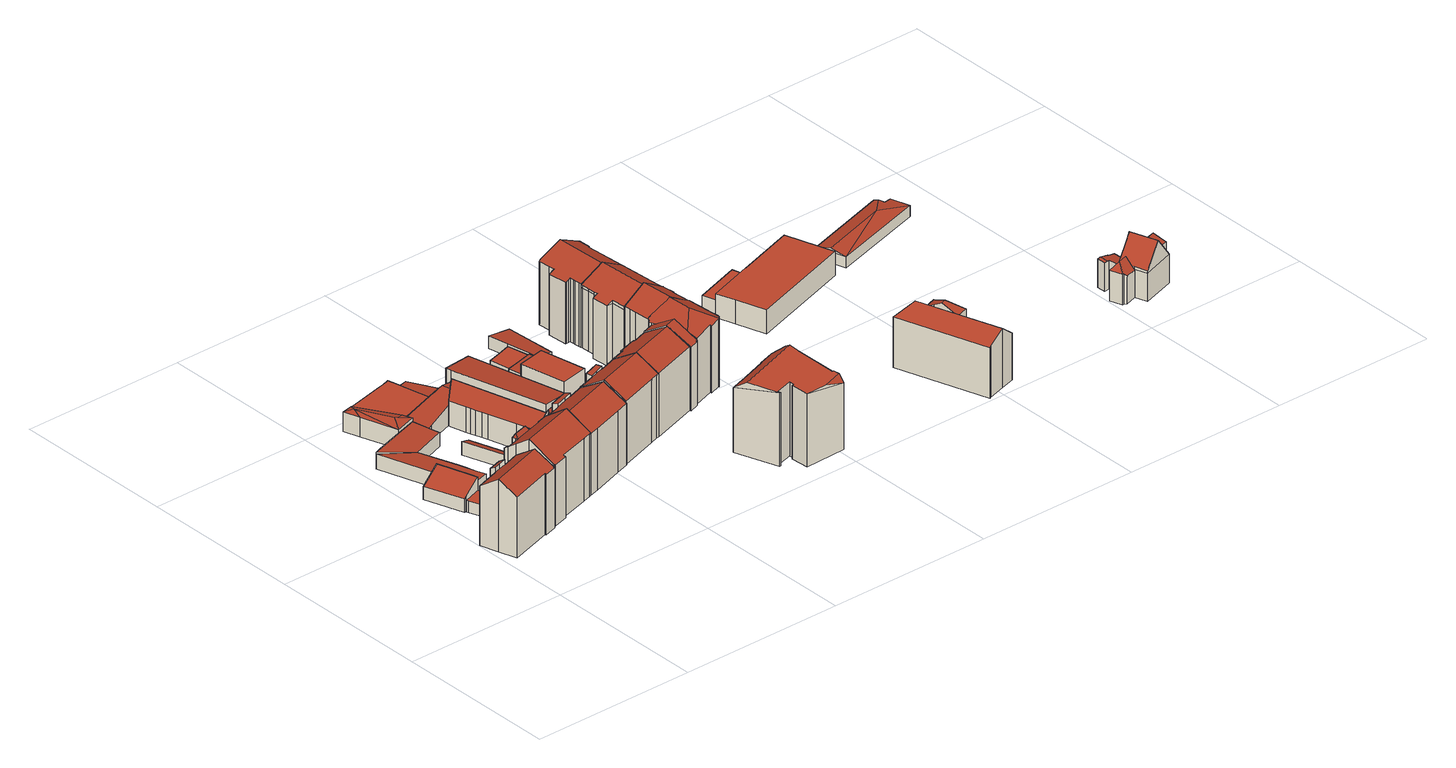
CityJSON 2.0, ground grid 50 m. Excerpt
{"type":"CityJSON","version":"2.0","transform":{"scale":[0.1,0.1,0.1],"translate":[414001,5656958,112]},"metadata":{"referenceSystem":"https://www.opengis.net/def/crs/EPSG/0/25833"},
"CityObjects":{
"building1":{"type":"Building","attributes":{"Gemeindeschluessel":14612000,"Geometrietyp2DReferenz":"3000","function":"31001_9998","roofType":"9999"},"children":["building1-1","building1-2"]},
"building1-1":{"type":"BuildingPart","attributes":{"Dachtyp_tdc":"tdcPolyFlatRoof","Dachneigung":31.27,"QualitaetDacherkennung":47,"Geometrietyp2DReferenz":"3000","measuredHeight":19.58,"roofType":"2100"},"parents":["building1"],"geometry":[{"type":"MultiSurface","lod":"2","boundaries":[[[0,1,2,3,4]],[[1,5,6,2]],[[5,7,8,9,6]],[[7,5,1,0,10]],[[11,3,2,6,9]]],"semantics":{"surfaces":[{"type":"WallSurface"},{"type":"RoofSurface"},{"type":"GroundSurface"}],"values":[0,0,0,1,2]}}]},
"building1-2":{"type":"BuildingPart","attributes":{"Dachtyp_tdc":"tdcGableRoof","Dachneigung":33.14,"QualitaetDacherkennung":78,"Geometrietyp2DReferenz":"3000","measuredHeight":21.64,"roofType":"3100"},"parents":["building1"],"geometry":[{"type":"MultiSurface","lod":"2","boundaries":[[[12,13,14,15]],[[13,16,17,14]],[[16,18,19,17]],[[18,20,21,19]],[[20,22,23,21]],[[22,4,3,23]],[[8,24,25,9]],[[24,26,27,25]],[[26,28,29,27]],[[28,30,31,29]],[[30,32,33,31]],[[32,12,15,33]],[[28,26,24,8,34,4,22,20]],[[20,18,16,13,12,32,30,28]],[[15,14,17,19,21,23,3,11,9,25,27,29,31,33]]],"semantics":{"surfaces":[{"type":"WallSurface"},{"type":"RoofSurface"},{"type":"GroundSurface"}],"values":[0,0,0,0,0,0,0,0,0,0,0,0,1,1,2]}}]},
"building2":{"type":"Building","attributes":{"Dachtyp_tdc":"tdcPolyFlatRoof","Gemeindeschluessel":14612000,"Dachneigung":27.77,"QualitaetDacherkennung":78,"Geometrietyp2DReferenz":"3000","measuredHeight":7.4,"function":"31001_9998","roofType":"2100"},"geometry":[{"type":"Solid","lod":"2","boundaries":[[[[35,36,37,38]],[[36,39,40,37]],[[39,41,42,40]],[[41,43,44,42]],[[43,45,46,44]],[[45,35,38,46]],[[45,43,41,39,36,35]],[[38,37,40,42,44,46]]]],"semantics":{"surfaces":[{"type":"WallSurface"},{"type":"RoofSurface"},{"type":"GroundSurface"}],"values":[[0,0,0,0,0,0,1,2]]}}]},
"building3":{"type":"Building","attributes":{"Dachtyp_tdc":"tdcPolyFlatRoof","Gemeindeschluessel":14612000,"Dachneigung":2.8,"QualitaetDacherkennung":64,"Geometrietyp2DReferenz":"3000","measuredHeight":3.73,"function":"31001_9998","roofType":"2100"},"geometry":[{"type":"Solid","lod":"2","boundaries":[[[[47,48,49,50]],[[48,51,52,49]],[[51,53,54,52]],[[53,55,56,54]],[[55,47,50,56]],[[55,53,51,48,47]],[[50,49,52,54,56]]]],"semantics":{"surfaces":[{"type":"WallSurface"},{"type":"RoofSurface"},{"type":"GroundSurface"}],"values":[[0,0,0,0,0,1,2]]}}]},
"building4":{"type":"Building","attributes":{"Dachtyp_tdc":"tdcPolyFlatRoof","Gemeindeschluessel":14612000,"Dachneigung":4,"QualitaetDacherkennung":86,"Geometrietyp2DReferenz":"3000","measuredHeight":4.61,"function":"31001_9998","roofType":"2100"},"geometry":[{"type":"Solid","lod":"2","boundaries":[[[[57,58,59,60]],[[58,61,62,59]],[[61,63,64,62]],[[63,65,66,64]],[[65,67,68,66]],[[67,69,70,68]],[[69,71,72,70]],[[71,57,60,72]],[[71,69,67,65,63,61,58,57]],[[60,59,62,64,66,68,70,72]]]],"semantics":{"surfaces":[{"type":"WallSurface"},{"type":"RoofSurface"},{"type":"GroundSurface"}],"values":[[0,0,0,0,0,0,0,0,1,2]]}}]},
"building5":{"type":"Building","attributes":{"Dachtyp_tdc":"tdcPolyFlatRoof","Gemeindeschluessel":14612000,"Dachneigung":5.43,"QualitaetDacherkennung":82,"Geometrietyp2DReferenz":"3000","measuredHeight":4.93,"function":"31001_9998","roofType":"2100"},"geometry":[{"type":"Solid","lod":"2","boundaries":[[[[58,73,60,59]],[[73,74,75,60]],[[74,76,77,75]],[[76,78,79,77]],[[78,80,81,79]],[[80,82,83,81]],[[82,58,59,83]],[[82,80,78,76,74,73,58]],[[59,60,75,77,79,81,83]]]],"semantics":{"surfaces":[{"type":"WallSurface"},{"type":"RoofSurface"},{"type":"GroundSurface"}],"values":[[0,0,0,0,0,0,0,1,2]]}}]},
"building6":{"type":"Building","attributes":{"Gemeindeschluessel":14612000,"Geometrietyp2DReferenz":"3000","function":"31001_9998","roofType":"9999"},"children":["building6-1","building6-2"]},
"building6-1":{"type":"BuildingPart","attributes":{"Dachtyp_tdc":"tdcFreeFormRoof","Dachneigung":58.93,"QualitaetDacherkennung":23,"Geometrietyp2DReferenz":"3000","measuredHeight":20.4,"roofType":"5000"},"parents":["building6"],"geometry":[{"type":"MultiSurface","lod":"2","boundaries":[[[84,85,86,87]],[[85,88,89,86]],[[88,90,91,89]],[[90,92,93,91]],[[94,95,96,97]],[[95,84,87,96]],[[90,88,98]],[[99,100,92,90]],[[88,85,101,98]],[[85,84,95,101]],[[95,94,99,90,98,101]],[[87,86,89,91,93,102,103,97,96]]],"semantics":{"surfaces":[{"type":"WallSurface"},{"type":"RoofSurface"},{"type":"GroundSurface"}],"values":[0,0,0,0,0,0,1,1,1,1,1,2]}}]},
"building6-2":{"type":"BuildingPart","attributes":{"Dachtyp_tdc":"tdcGableRoof","Dachneigung":34.8,"QualitaetDacherkennung":75,"Geometrietyp2DReferenz":"3000","measuredHeight":23.8,"roofType":"3100"},"parents":["building6"],"geometry":[{"type":"MultiSurface","lod":"2","boundaries":[[[104,105,106,107]],[[105,108,109,106]],[[108,110,111,109]],[[110,112,94,97,111]],[[113,114,115,93,92]],[[114,116,117,115]],[[116,118,119,117]],[[118,120,121,119]],[[120,122,123,121]],[[122,124,125,123]],[[124,126,127,125]],[[126,128,129,127]],[[128,130,131,129]],[[130,132,133,131]],[[132,134,135,133]],[[134,136,137,135]],[[136,138,139,137]],[[138,140,141,139]],[[140,104,107,141]],[[136,134,132,130,128,126,124,122,120,118]],[[118,116,114,113,142,112,110,108,105,104,140,138,136]],[[107,106,109,111,97,103,102,93,115,117,119,121,123,125,127,129,131,133,135,137,139,141]]],"semantics":{"surfaces":[{"type":"WallSurface"},{"type":"RoofSurface"},{"type":"GroundSurface"}],"values":[0,0,0,0,0,0,0,0,0,0,0,0,0,0,0,0,0,0,0,1,1,2]}}]},
"building7":{"type":"Building","attributes":{"Dachtyp_tdc":"tdcFreeFormRoof","Gemeindeschluessel":14612000,"Dachneigung":14.73,"QualitaetDacherkennung":33,"Geometrietyp2DReferenz":"3000","measuredHeight":6.69,"function":"31001_9998","roofType":"5000"},"geometry":[{"type":"Solid","lod":"2","boundaries":[[[[143,144,145,146]],[[144,147,148,145]],[[147,149,150,148]],[[149,151,152,150]],[[151,153,154,152]],[[153,143,146,154]],[[155,156,157,153,151]],[[155,151,149]],[[155,144,156]],[[155,147,144]],[[147,155,149]],[[157,156,144,143]],[[157,143,153]],[[146,145,148,150,152,154]]]],"semantics":{"surfaces":[{"type":"WallSurface"},{"type":"RoofSurface"},{"type":"GroundSurface"}],"values":[[0,0,0,0,0,0,1,1,1,1,1,1,1,2]]}}]},
"building8":{"type":"Building","attributes":{"Dachtyp_tdc":"tdcPolyFlatRoof","Gemeindeschluessel":14612000,"Dachneigung":22.48,"QualitaetDacherkennung":77,"Geometrietyp2DReferenz":"3000","measuredHeight":4.15,"function":"31001_9998","roofType":"2100"},"geometry":[{"type":"Solid","lod":"2","boundaries":[[[[158,159,160,161]],[[159,162,163,160]],[[162,164,165,163]],[[164,158,161,165]],[[164,162,159,158]],[[161,160,163,165]]]],"semantics":{"surfaces":[{"type":"WallSurface"},{"type":"RoofSurface"},{"type":"GroundSurface"}],"values":[[0,0,0,0,1,2]]}}]},
"building9":{"type":"Building","attributes":{"Dachtyp_tdc":"tdcPolyFlatRoof","Gemeindeschluessel":14612000,"Dachneigung":0,"QualitaetDacherkennung":51,"Geometrietyp2DReferenz":"3000","measuredHeight":4.69,"function":"31001_9998","roofType":"1000"},"geometry":[{"type":"Solid","lod":"2","boundaries":[[[[166,167,168,169]],[[167,170,171,168]],[[170,172,173,171]],[[172,174,175,173]],[[174,176,177,175]],[[176,178,179,177]],[[178,180,181,179]],[[180,182,183,181]],[[182,166,169,183]],[[182,180,178,176,174,172,170,167,166]],[[169,168,171,173,175,177,179,181,183]]]],"semantics":{"surfaces":[{"type":"WallSurface"},{"type":"RoofSurface"},{"type":"GroundSurface"}],"values":[[0,0,0,0,0,0,0,0,0,1,2]]}}]},
"building10":{"type":"Building","attributes":{"Dachtyp_tdc":"tdcFreeFormRoof","Gemeindeschluessel":14612000,"Dachneigung":10.66,"QualitaetDacherkennung":11,"Geometrietyp2DReferenz":"3000","measuredHeight":7.14,"function":"31001_9998","roofType":"5000"},"geometry":[{"type":"Solid","lod":"2","boundaries":[[[[184,185,186,187]],[[185,188,189,186]],[[188,190,191,189]],[[192,185,193]],[[192,193,184,194,195,80,190,188]],[[185,184,193]],[[188,185,192]],[[191,196,146,154,187,186,189]],[[190,80,196,191]],[[80,195,146,196]],[[195,194,154,146]],[[194,184,187,154]]]],"semantics":{"surfaces":[{"type":"WallSurface"},{"type":"RoofSurface"},{"type":"GroundSurface"}],"values":[[0,0,0,1,1,0,0,2,0,0,0,0]]}}]},
"building11":{"type":"Building","attributes":{"Gemeindeschluessel":14612000,"Geometrietyp2DReferenz":"3000","function":"31001_9998","roofType":"9999"},"children":["building11-1","building11-2"]},
"building11-1":{"type":"BuildingPart","attributes":{"Dachtyp_tdc":"tdcGableRoof","Dachneigung":31.49,"QualitaetDacherkennung":76,"Geometrietyp2DReferenz":"3000","measuredHeight":22.66,"roofType":"3100"},"parents":["building11"],"geometry":[{"type":"MultiSurface","lod":"2","boundaries":[[[197,198,199,200]],[[198,201,121,199]],[[201,202,203,121]],[[202,204,117,203]],[[204,205,206,117]],[[205,207,208,206]],[[207,209,210,208]],[[211,212,213,214]],[[212,215,216,213]],[[215,217,218,216]],[[217,219,220,218]],[[219,221,222,220]],[[221,223,224,222]],[[223,225,226,224]],[[225,227,228,226]],[[227,229,230,228]],[[229,197,200,230]],[[225,223,221,219,217,215,212,211,209,207,205,204,202]],[[202,201,198,197,229,227,225]],[[200,199,121,203,117,206,208,210,214,213,216,218,220,222,224,226,228,230]]],"semantics":{"surfaces":[{"type":"WallSurface"},{"type":"RoofSurface"},{"type":"GroundSurface"}],"values":[0,0,0,0,0,0,0,0,0,0,0,0,0,0,0,0,0,1,1,2]}}]},
"building11-2":{"type":"BuildingPart","attributes":{"Dachtyp_tdc":"tdcPolyFlatRoof","Dachneigung":18.83,"QualitaetDacherkennung":61,"Geometrietyp2DReferenz":"3000","measuredHeight":19.84,"roofType":"2100"},"parents":["building11"],"geometry":[{"type":"MultiSurface","lod":"2","boundaries":[[[231,232,233,210,209]],[[232,234,235,233]],[[234,236,213,235]],[[236,237,211,214,213]],[[237,236,234,232,231]],[[210,233,235,213,214]]],"semantics":{"surfaces":[{"type":"WallSurface"},{"type":"RoofSurface"},{"type":"GroundSurface"}],"values":[0,0,0,0,1,2]}}]},
"building12":{"type":"Building","attributes":{"Dachtyp_tdc":"tdcPolyFlatRoof","Gemeindeschluessel":14612000,"Dachneigung":0,"QualitaetDacherkennung":19,"Geometrietyp2DReferenz":"3000","measuredHeight":7.68,"function":"31001_9998","roofType":"1000"},"geometry":[{"type":"Solid","lod":"2","boundaries":[[[[238,239,240,241]],[[239,242,243,240]],[[242,244,245,243]],[[244,246,247,245]],[[246,248,249,247]],[[248,250,251,249]],[[250,252,253,251]],[[252,254,255,253]],[[254,256,257,255]],[[256,258,259,257]],[[258,260,261,259]],[[260,262,263,261]],[[262,264,265,263]],[[264,266,267,265]],[[266,238,241,267]],[[266,264,262,260,258,256,254,252,250,248,246,244,242,239,238]],[[241,240,243,245,247,249,251,253,255,257,259,261,263,265,267]]]],"semantics":{"surfaces":[{"type":"WallSurface"},{"type":"RoofSurface"},{"type":"GroundSurface"}],"values":[[0,0,0,0,0,0,0,0,0,0,0,0,0,0,0,1,2]]}}]},
"building13":{"type":"Building","attributes":{"Dachtyp_tdc":"tdcPolyFlatRoof","Gemeindeschluessel":14612000,"Dachneigung":6.91,"QualitaetDacherkennung":56,"Geometrietyp2DReferenz":"3000","measuredHeight":4.72,"function":"31001_9998","roofType":"2100"},"geometry":[{"type":"Solid","lod":"2","boundaries":[[[[268,269,179,181]],[[269,270,271,179]],[[270,272,273,271]],[[272,182,183,273]],[[182,268,181,183]],[[182,272,270,269,268]],[[181,179,271,273,183]]]],"semantics":{"surfaces":[{"type":"WallSurface"},{"type":"RoofSurface"},{"type":"GroundSurface"}],"values":[[0,0,0,0,0,1,2]]}}]},
"building14":{"type":"Building","attributes":{"Dachtyp_tdc":"tdcFreeFormRoof","Gemeindeschluessel":14612000,"Dachneigung":62.84,"QualitaetDacherkennung":6,"Geometrietyp2DReferenz":"3000","measuredHeight":11.11,"function":"31001_9998","roofType":"5000"},"geometry":[{"type":"Solid","lod":"2","boundaries":[[[[274,275,276,277]],[[275,278,279,276]],[[278,280,281,279]],[[280,282,283,281]],[[282,274,277,283]],[[282,284,274]],[[284,282,280]],[[285,284,280,278]],[[285,278,275]],[[284,285,275,274]],[[277,276,279,281,283]]]],"semantics":{"surfaces":[{"type":"WallSurface"},{"type":"RoofSurface"},{"type":"GroundSurface"}],"values":[[0,0,0,0,0,0,0,1,1,1,2]]}}]},
"building15":{"type":"Building","attributes":{"Dachtyp_tdc":"tdcFreeFormRoof","Gemeindeschluessel":14612000,"Dachneigung":48.88,"QualitaetDacherkennung":1,"Geometrietyp2DReferenz":"3000","measuredHeight":10.44,"function":"31001_9998","roofType":"5000"},"geometry":[{"type":"Solid","lod":"2","boundaries":[[[[286,287,276,279]],[[287,288,289,276]],[[288,290,291,289]],[[290,292,293,291]],[[292,294,295,293]],[[294,296,297,295]],[[296,298,299,297]],[[298,286,279,299]],[[296,294,292,300,301,298]],[[301,300,290,288,287,286]],[[292,290,300]],[[286,298,301]],[[279,276,289,291,293,295,297,299]]]],"semantics":{"surfaces":[{"type":"WallSurface"},{"type":"RoofSurface"},{"type":"GroundSurface"}],"values":[[0,0,0,0,0,0,0,0,1,1,0,0,2]]}}]},
"building16":{"type":"Building","attributes":{"Dachtyp_tdc":"tdcPolyFlatRoof","Gemeindeschluessel":14612000,"Dachneigung":5.94,"QualitaetDacherkennung":88,"Geometrietyp2DReferenz":"3000","measuredHeight":10.03,"function":"31001_9998","roofType":"2100"},"geometry":[{"type":"Solid","lod":"2","boundaries":[[[[302,303,304,305]],[[303,306,307,304]],[[306,308,291,307]],[[308,309,289,291]],[[309,310,311,289]],[[310,302,305,311]],[[310,309,308,306,303,302]],[[305,304,307,291,289,311]]]],"semantics":{"surfaces":[{"type":"WallSurface"},{"type":"RoofSurface"},{"type":"GroundSurface"}],"values":[[0,0,0,0,0,0,1,2]]}}]},
"building17":{"type":"Building","attributes":{"Gemeindeschluessel":14612000,"Geometrietyp2DReferenz":"3000","function":"31001_9998","roofType":"9999"},"children":["building17-1","building17-2"]},
"building17-1":{"type":"BuildingPart","attributes":{"Dachtyp_tdc":"tdcGableRoof","Dachneigung":31.62,"QualitaetDacherkennung":75,"Geometrietyp2DReferenz":"3000","measuredHeight":23.14,"roofType":"3100"},"parents":["building17"],"geometry":[{"type":"MultiSurface","lod":"2","boundaries":[[[312,313,314,315]],[[313,316,317,314]],[[316,318,319,317]],[[318,320,321,319]],[[320,322,323,321]],[[322,324,325,323]],[[324,326,327,325]],[[326,328,329,327]],[[328,330,228,329]],[[330,331,332,228]],[[331,333,224,332]],[[333,334,335,224]],[[331,330,328,326,324,322]],[[322,320,318,316,313,312,336,334,333,331]],[[337,315,314,317,319,321,323,325,327,329,228,332,224,335]]],"semantics":{"surfaces":[{"type":"WallSurface"},{"type":"RoofSurface"},{"type":"GroundSurface"}],"values":[0,0,0,0,0,0,0,0,0,0,0,0,1,1,2]}}]},
"building17-2":{"type":"BuildingPart","attributes":{"Dachtyp_tdc":"tdcPolyFlatRoof","Dachneigung":3.15,"QualitaetDacherkennung":39,"Geometrietyp2DReferenz":"3000","measuredHeight":19.74,"roofType":"2100"},"parents":["building17"],"geometry":[{"type":"MultiSurface","lod":"2","boundaries":[[[315,337,335,338,339]],[[340,341,312,315,339]],[[340,342,343,344,341]],[[343,342,338,335,334]],[[342,340,339,338]]],"semantics":{"surfaces":[{"type":"GroundSurface"},{"type":"WallSurface"},{"type":"RoofSurface"}],"values":[0,1,2,1,1]}}]},
"building18":{"type":"Building","attributes":{"Dachtyp_tdc":"tdcPolyFlatRoof","Gemeindeschluessel":14612000,"Dachneigung":0,"QualitaetDacherkennung":86,"Geometrietyp2DReferenz":"3000","measuredHeight":5.99,"function":"31001_9998","roofType":"1000"},"geometry":[{"type":"Solid","lod":"2","boundaries":[[[[345,346,347,348]],[[346,349,350,347]],[[349,351,352,350]],[[351,345,348,352]],[[351,349,346,345]],[[348,347,350,352]]]],"semantics":{"surfaces":[{"type":"WallSurface"},{"type":"RoofSurface"},{"type":"GroundSurface"}],"values":[[0,0,0,0,1,2]]}}]},
"building19":{"type":"Building","attributes":{"Dachtyp_tdc":"tdcPolyFlatRoof","Gemeindeschluessel":14612000,"Dachneigung":3.02,"QualitaetDacherkennung":46,"Geometrietyp2DReferenz":"3000","measuredHeight":3.38,"function":"31001_9998","roofType":"2100"},"geometry":[{"type":"Solid","lod":"2","boundaries":[[[[353,354,355,348]],[[354,356,357,355]],[[356,358,359,357]],[[358,360,361,359]],[[360,362,347,361]],[[362,353,348,347]],[[362,360,358,356,354,353]],[[348,355,357,359,361,347]]]],"semantics":{"surfaces":[{"type":"WallSurface"},{"type":"RoofSurface"},{"type":"GroundSurface"}],"values":[[0,0,0,0,0,0,1,2]]}}]},
"building20":{"type":"Building","attributes":{"Dachtyp_tdc":"tdcFreeFormRoof","Gemeindeschluessel":14612000,"Dachneigung":31.03,"QualitaetDacherkennung":74,"Geometrietyp2DReferenz":"3000","measuredHeight":23.09,"function":"31001_9998","roofType":"5000"},"geometry":[{"type":"Solid","lod":"2","boundaries":[[[[363,364,321,325]],[[364,365,366,321]],[[365,367,368,366]],[[367,369,370,368]],[[369,371,372,370]],[[371,373,374,372]],[[373,375,376,374]],[[375,377,378,376]],[[377,379,380,378]],[[379,381,382,380]],[[381,383,384,382]],[[383,385,386,384]],[[385,363,325,386]],[[363,385,387,388]],[[387,383,381,379,377,375,373,371,369,367,365,364,388]],[[364,363,388]],[[385,383,387]],[[325,321,366,368,370,372,374,376,378,380,382,384,386]]]],"semantics":{"surfaces":[{"type":"WallSurface"},{"type":"RoofSurface"},{"type":"GroundSurface"}],"values":[[0,0,0,0,0,0,0,0,0,0,0,0,0,1,1,0,0,2]]}}]},
"building21":{"type":"Building","attributes":{"Dachtyp_tdc":"tdcPolyFlatRoof","Gemeindeschluessel":14612000,"Dachneigung":0,"QualitaetDacherkennung":61,"Geometrietyp2DReferenz":"3000","measuredHeight":3.07,"function":"31001_9998","roofType":"1000"},"geometry":[{"type":"Solid","lod":"2","boundaries":[[[[389,390,391,355]],[[390,392,393,391]],[[392,394,395,393]],[[394,396,357,395]],[[396,389,355,357]],[[396,394,392,390,389]],[[355,391,393,395,357]]]],"semantics":{"surfaces":[{"type":"WallSurface"},{"type":"RoofSurface"},{"type":"GroundSurface"}],"values":[[0,0,0,0,0,1,2]]}}]},
"building22":{"type":"Building","attributes":{"Dachtyp_tdc":"tdcFreeFormRoof","Gemeindeschluessel":14612000,"Dachneigung":0.858,"QualitaetDacherkennung":20,"Geometrietyp2DReferenz":"3000","measuredHeight":22.31,"function":"31001_9998","roofType":"5000"},"geometry":[{"type":"Solid","lod":"2","boundaries":[[[[397,398,399,400]],[[398,401,402,399]],[[401,403,404,402]],[[403,405,406,404]],[[405,407,408,406]],[[407,409,410,408]],[[409,411,412,410]],[[411,413,414,412]],[[413,415,416,414]],[[415,417,418,416]],[[417,419,420,418]],[[419,421,422,420]],[[421,423,424,422]],[[423,425,426,424]],[[425,427,428,426]],[[427,429,430,428]],[[429,431,432,430]],[[431,433,434,432]],[[433,435,436,434]],[[435,397,400,436]],[[437,417,415,413,411,409,407,405,403,438]],[[427,439,440]],[[440,439,425,423,421,419,437,438,401,398,397,435,433,431,429]],[[403,401,438]],[[419,417,437]],[[427,425,439]],[[429,427,440]],[[400,399,402,404,406,408,410,412,414,416,418,420,422,424,426,428,430,432,434,436]]]],"semantics":{"surfaces":[{"type":"WallSurface"},{"type":"RoofSurface"},{"type":"GroundSurface"}],"values":[[0,0,0,0,0,0,0,0,0,0,0,0,0,0,0,0,0,0,0,0,1,1,1,0,0,0,0,2]]}}]},
"building23":{"type":"Building","attributes":{"Dachtyp_tdc":"tdcPolyFlatRoof","Gemeindeschluessel":14612000,"Dachneigung":8.2,"QualitaetDacherkennung":79,"Geometrietyp2DReferenz":"3000","measuredHeight":3.81,"function":"31001_9998","roofType":"2100"},"geometry":[{"type":"Solid","lod":"2","boundaries":[[[[441,442,395,357]],[[442,443,444,395]],[[443,445,446,444]],[[445,447,448,446]],[[447,449,359,448]],[[449,441,357,359]],[[449,447,445,443,442,441]],[[357,395,444,446,448,359]]]],"semantics":{"surfaces":[{"type":"WallSurface"},{"type":"RoofSurface"},{"type":"GroundSurface"}],"values":[[0,0,0,0,0,0,1,2]]}}]},
"building24":{"type":"Building","attributes":{"Gemeindeschluessel":14612000,"Geometrietyp2DReferenz":"3000","function":"31001_9998","roofType":"9999"},"children":["building24-1","building24-2","building24-3"]},
"building24-1":{"type":"BuildingPart","attributes":{"Dachtyp_tdc":"tdcGableRoof","Dachneigung":31.07,"QualitaetDacherkennung":77,"Geometrietyp2DReferenz":"3000","measuredHeight":23.36,"roofType":"3100"},"parents":["building24"],"geometry":[{"type":"MultiSurface","lod":"2","boundaries":[[[450,451,452,453]],[[451,454,455,452]],[[456,457,458,459]],[[457,460,461,458]],[[460,462,463,461]],[[462,464,465,463]],[[464,466,467,465]],[[466,468,469,467]],[[468,470,471,469]],[[470,450,453,471]],[[466,464,462,460,457,456,472,473]],[[473,474,454,451,450,470,468,466]],[[453,452,455,475,476,459,458,461,463,465,467,469,471]]],"semantics":{"surfaces":[{"type":"WallSurface"},{"type":"RoofSurface"},{"type":"GroundSurface"}],"values":[0,0,0,0,0,0,0,0,0,0,1,1,2]}}]},
"building24-2":{"type":"BuildingPart","attributes":{"Dachtyp_tdc":"tdcGableRoof","Dachneigung":31.28,"QualitaetDacherkennung":76,"Geometrietyp2DReferenz":"3000","measuredHeight":23.37,"roofType":"3100"},"parents":["building24"],"geometry":[{"type":"MultiSurface","lod":"2","boundaries":[[[477,478,479,480]],[[478,481,482,479]],[[481,483,484,482]],[[483,485,386,484]],[[485,486,487,386]],[[486,488,384,487]],[[488,489,490,384]],[[486,485,483,481,478,477,491,492]],[[492,493,489,488,486]],[[494,495,480,479,482,484,386,487,384,490]]],"semantics":{"surfaces":[{"type":"WallSurface"},{"type":"RoofSurface"},{"type":"GroundSurface"}],"values":[0,0,0,0,0,0,0,1,1,2]}}]},
"building24-3":{"type":"BuildingPart","attributes":{"Dachtyp_tdc":"tdcFreeFormRoof","Dachneigung":19.85,"QualitaetDacherkennung":41,"Geometrietyp2DReferenz":"3000","measuredHeight":23.05,"roofType":"5000"},"parents":["building24"],"geometry":[{"type":"MultiSurface","lod":"2","boundaries":[[[496,497,456,459,498]],[[499,500,501,455,454]],[[500,502,503,501]],[[502,504,505,503]],[[504,506,505]],[[506,507,508,505]],[[507,509,510,508]],[[509,511,512,510]],[[511,513,514,512]],[[513,515,516,514]],[[515,517,518,516]],[[517,519,477,480,518]],[[520,521,522,490,489]],[[521,496,498,522]],[[491,519,517,515,513,511,509,523]],[[509,507,506,504,502,500,499,474,524,523]],[[524,525,472,497,496,521,520,493,526,491,523]],[[498,459,476,475,455,501,503,505,508,510,512,514,516,518,480,495,494,490,522]]],"semantics":{"surfaces":[{"type":"WallSurface"},{"type":"RoofSurface"},{"type":"GroundSurface"}],"values":[0,0,0,0,0,0,0,0,0,0,0,0,0,0,1,1,1,2]}}]},
"building25":{"type":"Building","attributes":{"Dachtyp_tdc":"tdcFreeFormRoof","Gemeindeschluessel":14612000,"Dachneigung":26.57,"QualitaetDacherkennung":80,"Geometrietyp2DReferenz":"3000","measuredHeight":22.59,"function":"31001_9998","roofType":"5000"},"geometry":[{"type":"Solid","lod":"2","boundaries":[[[[527,528,529,530]],[[528,531,532,529]],[[531,533,534,532]],[[533,535,536,534]],[[535,537,538,536]],[[537,539,540,538]],[[539,541,542,540]],[[541,543,544,542]],[[543,545,546,544]],[[545,547,548,546]],[[547,549,550,548]],[[549,551,552,550]],[[551,553,554,552]],[[553,527,530,554]],[[555,556,557,558]],[[559,560,558,557,561,562,563,564,565,566,567,553,568,569]],[[547,559,569,549]],[[549,569,568,551]],[[551,568,553]],[[553,567,527]],[[527,567,566,528]],[[528,566,565,531]],[[531,565,564,533]],[[533,564,563,535]],[[535,563,562,537]],[[537,562,561,539]],[[539,561,557,556,541]],[[545,560,559,547]],[[543,555,558,560,545]],[[541,556,555,543]],[[530,529,532,534,536,538,540,542,544,546,548,550,552,554]]]],"semantics":{"surfaces":[{"type":"WallSurface"},{"type":"RoofSurface"},{"type":"GroundSurface"}],"values":[[0,0,0,0,0,0,0,0,0,0,0,0,0,0,1,1,0,0,0,0,0,0,0,0,0,0,0,0,0,0,2]]}}]},
"building26":{"type":"Building","attributes":{"Dachtyp_tdc":"tdcFreeFormRoof","Gemeindeschluessel":14612000,"Dachneigung":23.66,"QualitaetDacherkennung":78,"Geometrietyp2DReferenz":"3000","measuredHeight":22.25,"function":"31001_9998","roofType":"5000"},"geometry":[{"type":"Solid","lod":"2","boundaries":[[[[570,571,572,573]],[[571,574,575,572]],[[574,576,577,575]],[[576,578,579,577]],[[578,556,542,579]],[[556,580,540,542]],[[580,581,582,540]],[[581,583,584,582]],[[583,585,586,584]],[[585,587,588,586]],[[587,589,590,588]],[[589,591,592,590]],[[591,593,594,592]],[[593,595,596,594]],[[595,597,598,596]],[[597,599,600,598]],[[583,581,580,601,602,603,604,605,606,599,597,595,593,591,589,587,585]],[[601,556,578,576,574,571,570,602]],[[570,603,602]],[[580,556,601]],[[600,607,608,609,610,573,572,575,577,579,542,540,582,584,586,588,590,592,594,596,598]],[[599,606,607,600]],[[606,605,608,607]],[[605,604,609,608]],[[604,603,610,609]],[[603,570,573,610]]]],"semantics":{"surfaces":[{"type":"WallSurface"},{"type":"RoofSurface"},{"type":"GroundSurface"}],"values":[[0,0,0,0,0,0,0,0,0,0,0,0,0,0,0,0,1,1,0,0,2,0,0,0,0,0]]}}]},
"building27":{"type":"Building","attributes":{"Gemeindeschluessel":14612000,"Geometrietyp2DReferenz":"3000","function":"31001_9998","roofType":"9999"},"children":["building27-1","building27-2"]},
"building27-1":{"type":"BuildingPart","attributes":{"Dachtyp_tdc":"tdcHipAndGableRoof","Dachneigung":47.59,"QualitaetDacherkennung":39,"Geometrietyp2DReferenz":"3000","measuredHeight":16.41,"roofType":"5000"},"parents":["building27"],"geometry":[{"type":"MultiSurface","lod":"2","boundaries":[[[611,612,613,614]],[[615,612,616]],[[612,611,617,618,616]],[[619,615,616,618,620]],[[614,613,621,622]],[[612,615,621,613]],[[615,619,622,621]]],"semantics":{"surfaces":[{"type":"WallSurface"},{"type":"RoofSurface"},{"type":"GroundSurface"}],"values":[0,1,1,1,2,0,0]}}]},
"building27-2":{"type":"BuildingPart","attributes":{"Dachtyp_tdc":"tdcHipAndGableRoof","Dachneigung":21.6,"QualitaetDacherkennung":59,"Geometrietyp2DReferenz":"3000","measuredHeight":17.64,"roofType":"5000"},"parents":["building27"],"geometry":[{"type":"MultiSurface","lod":"2","boundaries":[[[619,623,624,622]],[[623,625,626,624]],[[625,627,628,626]],[[627,629,630,628]],[[629,631,632,630]],[[631,633,634,632]],[[633,635,636,634]],[[635,637,638,636]],[[637,639,640,638]],[[639,641,614,640]],[[641,611,614]],[[639,637,642]],[[637,635,633,631,642]],[[631,629,627,625,623,619,620,617,641,639,642]],[[622,624,626,628,630,632,634,636,638,640,614]]],"semantics":{"surfaces":[{"type":"WallSurface"},{"type":"RoofSurface"},{"type":"GroundSurface"}],"values":[0,0,0,0,0,0,0,0,0,0,0,1,1,1,2]}}]},
"building28":{"type":"Building","attributes":{"Gemeindeschluessel":14612000,"Geometrietyp2DReferenz":"3000","function":"31001_9998","roofType":"9999"},"children":["building28-1","building28-2"]},
"building28-1":{"type":"BuildingPart","attributes":{"Dachtyp_tdc":"tdcPolyFlatRoof","Dachneigung":0,"QualitaetDacherkennung":64,"Geometrietyp2DReferenz":"3000","measuredHeight":7.22,"roofType":"1000"},"parents":["building28"],"geometry":[{"type":"MultiSurface","lod":"2","boundaries":[[[643,644,645,646]],[[644,647,648,645]],[[647,649,650,651,648]],[[652,653,654,655,656]],[[653,643,646,654]],[[653,652,649,647,644,643]],[[646,645,648,651,655,654]]],"semantics":{"surfaces":[{"type":"WallSurface"},{"type":"RoofSurface"},{"type":"GroundSurface"}],"values":[0,0,0,0,0,1,2]}}]},
"building28-2":{"type":"BuildingPart","attributes":{"Dachtyp_tdc":"tdcPolyFlatRoof","Dachneigung":0,"QualitaetDacherkennung":51,"Geometrietyp2DReferenz":"3000","measuredHeight":5.3,"roofType":"1000"},"parents":["building28"],"geometry":[{"type":"MultiSurface","lod":"2","boundaries":[[[657,656,655,658]],[[650,659,660,651]],[[659,657,658,660]],[[659,650,656,657]],[[658,655,651,660]]],"semantics":{"surfaces":[{"type":"WallSurface"},{"type":"RoofSurface"},{"type":"GroundSurface"}],"values":[0,0,0,1,2]}}]},
"building29":{"type":"Building","attributes":{"Dachtyp_tdc":"tdcFreeFormRoof","Gemeindeschluessel":14612000,"Dachneigung":15.79,"QualitaetDacherkennung":67,"Geometrietyp2DReferenz":"3000","measuredHeight":4.59,"function":"31001_9998","roofType":"5000"},"geometry":[{"type":"Solid","lod":"2","boundaries":[[[[661,662,663,664]],[[662,665,666,663]],[[665,667,668,666]],[[667,669,670,668]],[[669,671,672,670]],[[671,661,664,672]],[[671,669,667,673,674]],[[674,673,665,662,675]],[[674,661,671]],[[661,674,675]],[[662,661,675]],[[667,665,673]],[[664,663,666,668,670,672]]]],"semantics":{"surfaces":[{"type":"WallSurface"},{"type":"RoofSurface"},{"type":"GroundSurface"}],"values":[[0,0,0,0,0,0,1,1,1,1,0,0,2]]}}]},
"building30":{"type":"Building","attributes":{"Dachtyp_tdc":"tdcFreeFormRoof","Gemeindeschluessel":14612000,"Dachneigung":11.61,"QualitaetDacherkennung":29,"Geometrietyp2DReferenz":"3000","measuredHeight":8.65,"function":"31001_9998","roofType":"5000"},"geometry":[{"type":"Solid","lod":"2","boundaries":[[[[676,677,678,679]],[[677,680,681,678]],[[680,682,683,681]],[[682,684,685,683]],[[684,686,687,685]],[[686,688,689,687]],[[688,690,691,689]],[[690,676,679,691]],[[690,688,686,684,692,693,677,676]],[[680,693,692,682]],[[680,677,693]],[[684,682,692]],[[679,678,681,683,685,687,689,691]]]],"semantics":{"surfaces":[{"type":"WallSurface"},{"type":"RoofSurface"},{"type":"GroundSurface"}],"values":[[0,0,0,0,0,0,0,0,1,1,0,0,2]]}}]},
"building31":{"type":"Building","attributes":{"Gemeindeschluessel":14612000,"Geometrietyp2DReferenz":"3000","function":"31001_9998","roofType":"9999"},"children":["building31-1","building31-2","building31-3"]},
"building31-1":{"type":"BuildingPart","attributes":{"Dachtyp_tdc":"tdcGableRoof","Dachneigung":52.22,"QualitaetDacherkennung":66,"Geometrietyp2DReferenz":"3000","measuredHeight":15.72,"roofType":"3100"},"parents":["building31"],"geometry":[{"type":"MultiSurface","lod":"2","boundaries":[[[694,695,696,697]],[[694,698,699,695]],[[698,700,701,699]],[[700,702,701]],[[703,704,705,706]],[[704,707,708,705]],[[709,707,710,711,712]],[[713,714,715,711,710,716,717,718,719]],[[703,717,716,704]],[[704,716,710,707]],[[698,715,714,700]],[[694,712,711,715,698]],[[714,713,700]],[[697,709,712,694]],[[707,709,697]],[[696,695,699,701,720,706,705,708]]],"semantics":{"surfaces":[{"type":"WallSurface"},{"type":"RoofSurface"},{"type":"GroundSurface"}],"values":[0,0,0,0,0,0,1,1,0,0,0,0,0,0,0,2]}}]},
"building31-2":{"type":"BuildingPart","attributes":{"Dachtyp_tdc":"tdcHipAndGableRoof","Dachneigung":52.21,"QualitaetDacherkennung":79,"Geometrietyp2DReferenz":"3000","measuredHeight":11.63,"roofType":"5000"},"parents":["building31"],"geometry":[{"type":"MultiSurface","lod":"2","boundaries":[[[721,722,723,724]],[[722,725,726,723]],[[725,727,728,726]],[[727,717,703,706,728]],[[727,725,729]],[[725,722,721,702,730,719,731,729]],[[731,717,727,729]],[[701,724,723,726,728,706,720]],[[702,721,724,701]]],"semantics":{"surfaces":[{"type":"WallSurface"},{"type":"RoofSurface"},{"type":"GroundSurface"}],"values":[0,0,0,0,1,1,1,2,0]}}]},
"building31-3":{"type":"BuildingPart","attributes":{"Dachtyp_tdc":"tdcHipAndGableRoof","Dachneigung":50.86,"QualitaetDacherkennung":89,"Geometrietyp2DReferenz":"3000","measuredHeight":11.63,"roofType":"5000"},"parents":["building31"],"geometry":[{"type":"MultiSurface","lod":"2","boundaries":[[[732,697,696,733]],[[707,734,735,708]],[[734,732,733,735]],[[732,736,737]],[[736,738,739,737]],[[697,732,737,739]],[[707,738,736,734]],[[697,739,738,707]],[[734,736,732]],[[733,696,708,735]]],"semantics":{"surfaces":[{"type":"WallSurface"},{"type":"RoofSurface"},{"type":"GroundSurface"}],"values":[0,0,0,1,1,1,0,0,0,2]}}]}
},
"vertices":[
[75,340,204],[71,354,195],[71,354,8],[75,340,8],[75,340,188],[113,367,195],[113,367,8],[118,353,204],[118,353,188],[118,353,8],[75,339,204],[75,339,8],
[205,258,188],[167,246,187],[167,246,8],[205,258,8],[166,250,190],[166,250,8],[37,209,190],[37,209,8],[20,262,225],[20,262,8],[3,317,188],[3,317,8],[118,352,188],[118,352,8],[172,370,188],[172,370,8],[189,316,225],[189,316,8],[207,261,189],[207,261,8],[204,260,189],[204,260,8],[75,339,188],
[77,461,52],[38,578,50],[38,578,11],[77,461,11],[100,597,85],[100,597,11],[132,496,85],[132,496,11],[137,480,85],[137,480,11],[84,464,55],[84,464,11],
[86,458,44],[84,464,44],[84,464,9],[86,458,9],[137,480,46],[137,480,9],[152,432,46],[152,432,9],[101,414,44],[101,414,9],
[44,771,56],[134,712,52],[134,712,10],[44,771,10],[172,600,52],[172,600,10],[179,578,52],[179,578,10],[189,548,51],[189,548,10],[200,519,51],[200,519,10],[132,496,56],[132,496,10],[100,597,56],[100,597,10],
[44,771,60],[65,778,60],[65,778,10],[150,805,60],[150,805,10],[214,825,60],[214,825,10],[230,778,55],[230,778,10],[240,748,52],[240,748,10],
[210,418,200],[207,426,200],[207,426,9],[210,418,9],[262,442,200],[262,442,9],[266,427,200],[266,427,9],[306,439,131],[306,439,9],[212,408,196],[212,411,200],[212,411,9],[212,408,9],[256,432,213],[269,425,196],[307,436,131],[217,421,213],[307,436,9],[269,425,9],
[161,404,197],[173,407,197],[173,407,9],[161,404,9],[174,402,200],[174,402,9],[176,397,203],[176,397,9],[212,408,203],[306,439,202],[331,446,202],[331,446,9],[337,448,202],[337,448,9],[356,385,247],[356,385,9],[378,316,197],[378,316,9],[373,314,197],[373,314,9],[348,307,197],[348,307,9],[255,279,197],[255,279,9],[257,274,193],[257,274,9],[212,261,193],[212,261,9],[211,263,194],[211,263,9],[207,261,194],[207,261,9],[184,333,247],[184,333,9],[172,370,221],[172,370,9],[165,393,204],[165,393,9],[307,436,203],
[214,825,70],[150,805,70],[150,805,12],[214,825,12],[115,915,70],[115,915,12],[99,964,70],[99,964,12],[133,972,70],[133,972,12],[205,854,70],[205,854,12],[124,950,75],[171,846,79],[180,843,77],
[326,568,38],[295,558,51],[295,558,10],[326,568,10],[256,680,51],[256,680,10],[287,690,38],[287,690,10],
[205,854,57],[133,972,57],[133,972,10],[205,854,10],[134,983,57],[134,983,10],[252,1010,57],[252,1010,10],[279,1016,57],[279,1016,10],[300,1021,57],[300,1021,10],[306,997,57],[306,997,10],[311,972,57],[311,972,10],[332,876,57],[332,876,10],
[332,876,77],[399,887,77],[399,887,12],[332,876,12],[322,809,73],[322,809,12],[241,782,57],[241,782,12],[368,856,83],[363,881,83],[205,854,53],[214,825,53],[230,778,12],
[503,356,193],[409,326,193],[409,326,9],[503,356,9],[378,316,193],[357,382,236],[357,382,9],[337,448,196],[366,458,196],[366,458,9],[397,467,196],[397,467,9],[396,467,196],[396,467,9],[455,486,196],[455,487,196],[455,487,9],[455,486,9],[463,489,196],[463,489,9],[472,492,196],[472,492,9],[479,494,196],[479,494,9],[496,500,196],[496,500,9],[503,502,196],[503,502,9],[525,436,236],[525,436,9],[545,372,194],[545,372,9],[545,370,193],[545,370,9],
[396,467,207],[391,483,202],[391,483,9],[450,502,202],[450,502,9],[455,487,207],[455,486,207],
[404,567,86],[394,564,86],[394,564,10],[404,567,10],[391,574,86],[391,574,10],[387,587,86],[387,587,10],[380,610,86],[380,610,10],[356,693,86],[356,693,10],[351,710,86],[351,710,10],[345,729,86],[345,729,10],[341,744,86],[341,744,10],[337,757,86],[337,757,10],[322,809,86],[322,809,10],[399,887,86],[399,887,10],[474,602,86],[474,602,10],[478,585,86],[478,585,10],[445,577,86],[445,577,10],
[311,972,45],[306,997,42],[348,1008,42],[348,1008,10],[385,885,58],[385,885,10],
[445,577,98],[478,585,98],[478,585,11],[445,577,11],[484,562,98],[484,562,11],[450,554,98],[450,554,11],[447,566,98],[447,566,11],[448,565,122],[470,571,122],
[484,562,93],[478,585,66],[474,602,47],[474,602,11],[520,614,49],[520,614,11],[541,531,75],[541,531,11],[551,534,75],[551,534,11],[556,519,53],[556,519,11],[503,502,53],[503,502,11],[534,558,115],[490,544,115],
[395,904,111],[488,924,101],[488,924,11],[395,904,11],[557,622,101],[557,622,11],[520,614,105],[474,602,110],[399,887,111],[399,887,11],
[601,533,198],[601,532,198],[601,532,9],[601,533,9],[624,539,198],[624,539,9],[648,547,198],[648,547,9],[656,550,198],[656,550,9],[677,483,241],[677,483,9],[697,420,198],[697,420,9],[689,418,198],[689,418,9],[665,410,198],[665,410,9],[545,372,198],[525,435,241],[525,435,9],[503,502,198],[556,519,197],[556,519,9],[556,518,198],[556,518,9],
[551,534,9],[596,548,9],[596,548,207],[601,533,207],[551,534,204],[556,519,204],[556,518,204],
[596,843,72],[678,859,72],[678,859,12],[596,843,12],[704,718,72],[704,718,12],[622,703,72],[622,703,12],
[596,843,41],[589,883,41],[589,883,12],[671,898,46],[671,898,12],[676,871,46],[676,871,12],[676,870,46],[676,870,12],[678,859,46],
[697,420,199],[656,550,199],[679,557,199],[679,557,9],[692,561,199],[692,561,9],[698,563,199],[698,563,9],[697,566,197],[697,566,9],[698,568,196],[698,568,9],[700,572,194],[700,572,9],[752,590,193],[752,590,9],[757,587,196],[757,587,9],[758,583,198],[758,583,9],[800,597,198],[800,597,9],[841,466,199],[841,466,9],[821,530,240],[677,485,240],
[589,883,42],[578,943,42],[578,943,12],[617,954,42],[617,954,12],[658,966,42],[658,966,12],[671,898,42],
[839,116,229],[841,109,229],[841,109,8],[839,116,8],[837,108,229],[837,108,8],[793,238,203],[793,238,8],[793,240,201],[793,240,8],[828,252,201],[828,252,8],[829,250,203],[829,250,8],[928,284,202],[928,284,8],[927,287,200],[927,287,8],[979,304,200],[979,304,8],[1008,283,221],[1008,283,8],[1008,231,230],[1008,231,8],[1007,231,230],[1007,231,8],[1010,103,228],[1010,103,8],[1014,102,228],[1014,102,8],[1016,64,208],[1016,64,8],[889,60,228],[889,60,8],[886,116,229],[886,116,8],[892,117,229],[892,117,8],[891,132,229],[891,132,8],[1008,268,231],[806,200,231],[1015,82,228],[954,62,228],
[671,898,48],[658,966,49],[646,1028,50],[646,1028,12],[719,1031,40],[719,1031,12],[727,874,40],[727,874,12],[676,871,47],
[986,696,199],[981,696,202],[981,696,9],[986,696,9],[985,635,202],[985,635,9],[848,628,201],[845,681,201],[845,681,9],[848,628,9],[844,702,201],[844,702,9],[843,725,202],[843,725,9],[843,723,202],[843,723,9],[912,728,243],[912,728,9],[981,732,201],[981,732,9],[982,732,200],[982,732,9],[904,631,235],[917,632,243],[970,634,211],[918,632,9],[917,632,9],
[876,476,201],[871,475,201],[871,475,9],[876,476,9],[872,472,199],[872,472,9],[843,462,199],[843,462,9],[841,466,202],[820,531,243],[820,531,9],[800,597,202],[833,607,202],[833,607,9],[867,503,218],[854,542,243],[837,595,210],[854,542,9],[867,503,9],
[842,628,213],[848,628,215],[842,628,9],[985,635,203],[989,565,203],[989,565,9],[991,565,202],[991,565,9],[993,530,203],[993,530,9],[993,530,202],[995,528,201],[995,528,9],[976,507,212],[976,507,9],[974,504,211],[974,504,9],[972,505,212],[972,505,9],[940,494,209],[940,494,9],[939,498,211],[939,498,9],[876,476,206],[833,607,209],[831,613,208],[831,613,9],[922,562,240],[918,632,240],[917,632,240],[854,542,215],
[823,819,190],[827,819,190],[827,819,10],[823,819,10],[835,819,190],[835,819,10],[834,831,190],[834,831,10],[832,851,190],[832,851,10],[831,874,190],[831,874,10],[830,879,190],[830,879,10],[972,884,190],[972,884,10],[981,732,190],[981,732,10],[843,723,190],[843,723,10],[843,725,190],[843,725,10],[840,767,190],[840,767,10],[822,766,190],[822,766,10],[818,818,190],[818,818,10],[981,732,199],[972,884,199],[905,882,235],[914,728,235],[843,725,200],[843,723,200],[830,879,198],[831,874,198],[832,851,198],[834,831,198],[835,819,198],[827,819,194],[823,819,193],[822,766,191],[840,767,200],
[964,1042,200],[964,1041,200],[964,1041,10],[964,1042,10],[965,1041,200],[965,1041,10],[968,1006,199],[968,1006,10],[964,1006,200],[964,1006,10],[830,879,201],[830,885,201],[830,885,10],[829,900,201],[829,900,10],[829,906,201],[829,906,10],[828,916,201],[828,916,10],[828,919,201],[828,919,10],[822,918,198],[822,918,10],[816,918,195],[816,918,10],[812,918,194],[812,918,10],[808,978,193],[808,978,10],[826,979,201],[826,979,10],[903,882,233],[897,1039,233],[829,1036,203],[822,1034,200],[823,1032,200],[825,997,201],[825,997,10],[823,1032,10],[822,1034,10],[829,1036,10],
[1480,281,151],[1517,293,151],[1517,293,13],[1480,281,13],[1547,200,154],[1510,240,177],[1481,276,154],[1495,235,177],[1510,188,154],[1509,188,154],[1547,200,13],[1510,188,13],
[1541,91,154],[1541,91,13],[1549,67,154],[1549,67,13],[1551,61,154],[1551,61,13],[1559,35,154],[1559,35,13],[1517,22,190],[1517,22,13],[1461,5,167],[1461,5,13],[1458,3,165],[1458,3,13],[1369,280,165],[1369,280,13],[1470,312,154],[1470,312,13],[1480,281,154],[1436,272,190],
[1550,718,85],[1230,615,85],[1230,615,13],[1550,718,13],[1202,703,85],[1202,703,13],[1183,761,85],[1183,761,66],[1183,761,13],[1324,806,85],[1504,864,85],[1504,864,13],[1324,806,13],[1324,806,66],
[1312,846,66],[1312,846,13],[1171,800,66],[1171,800,13],
[1596,727,45],[1570,815,45],[1570,815,12],[1596,727,12],[1832,893,45],[1832,893,12],[1842,862,49],[1842,862,12],[1868,870,45],[1868,870,12],[1885,813,45],[1885,813,12],[1837,879,49],[1790,833,58],[1583,771,58],
[2045,179,97],[2039,211,98],[2039,211,12],[2045,179,12],[2023,210,97],[2023,210,12],[2022,236,97],[2022,236,12],[2058,239,93],[2058,239,12],[2058,237,93],[2058,237,12],[2080,239,89],[2080,239,12],[2083,191,89],[2083,191,12],[2031,237,99],[2033,210,99],
[2174,132,98],[2174,132,13],[2162,168,13],[2162,168,98],[2072,98,98],[2072,98,13],[2060,135,98],[2060,135,13],[2060,135,95],[2045,179,98],[2083,191,98],[2083,191,13],[2045,179,13],[2147,212,98],[2147,212,13],[2162,168,99],[2094,195,170],[2121,114,170],[2174,132,99],[2060,135,106],[2060,135,107],[2072,98,106],[2083,191,155],[2045,179,106],[2051,160,106],[2057,143,106],[2051,160,13],
[2026,124,96],[2017,128,105],[2017,128,13],[2026,124,13],[2012,127,105],[2012,127,13],[2000,164,105],[2000,164,13],[2024,151,129],[2059,137,98],[2051,160,129],
[2209,184,98],[2209,184,13],[2194,228,98],[2194,228,13],[2194,228,104],[2179,201,129],[2147,212,104],[2153,193,129]
]}
